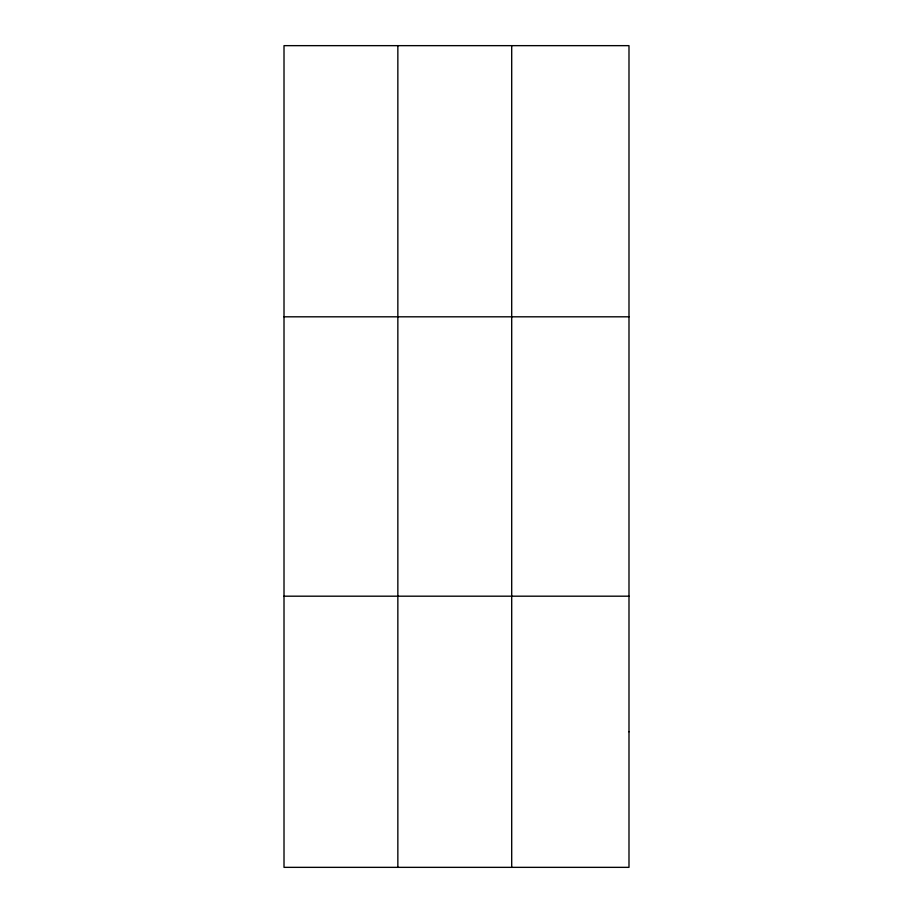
<?xml version="1.0" encoding="UTF-8"?>
<svg xmlns="http://www.w3.org/2000/svg" width="913" height="913" viewBox="0 0 913 913"><rect width="100%" height="100%" fill="white"/><g stroke="black" fill="none" stroke-linecap="round" stroke-linejoin="round"><path stroke-width="1.37" d="M397.851 45.65L397.851 867.35M511.702 45.65L511.702 867.35M284.011 316.811L628.989 316.811M284.011 596.189L628.989 596.189M628.989 731.77L628.989 867.35L284.011 867.35L284.011 45.65L628.989 45.65L628.989 731.77"/></g></svg>
